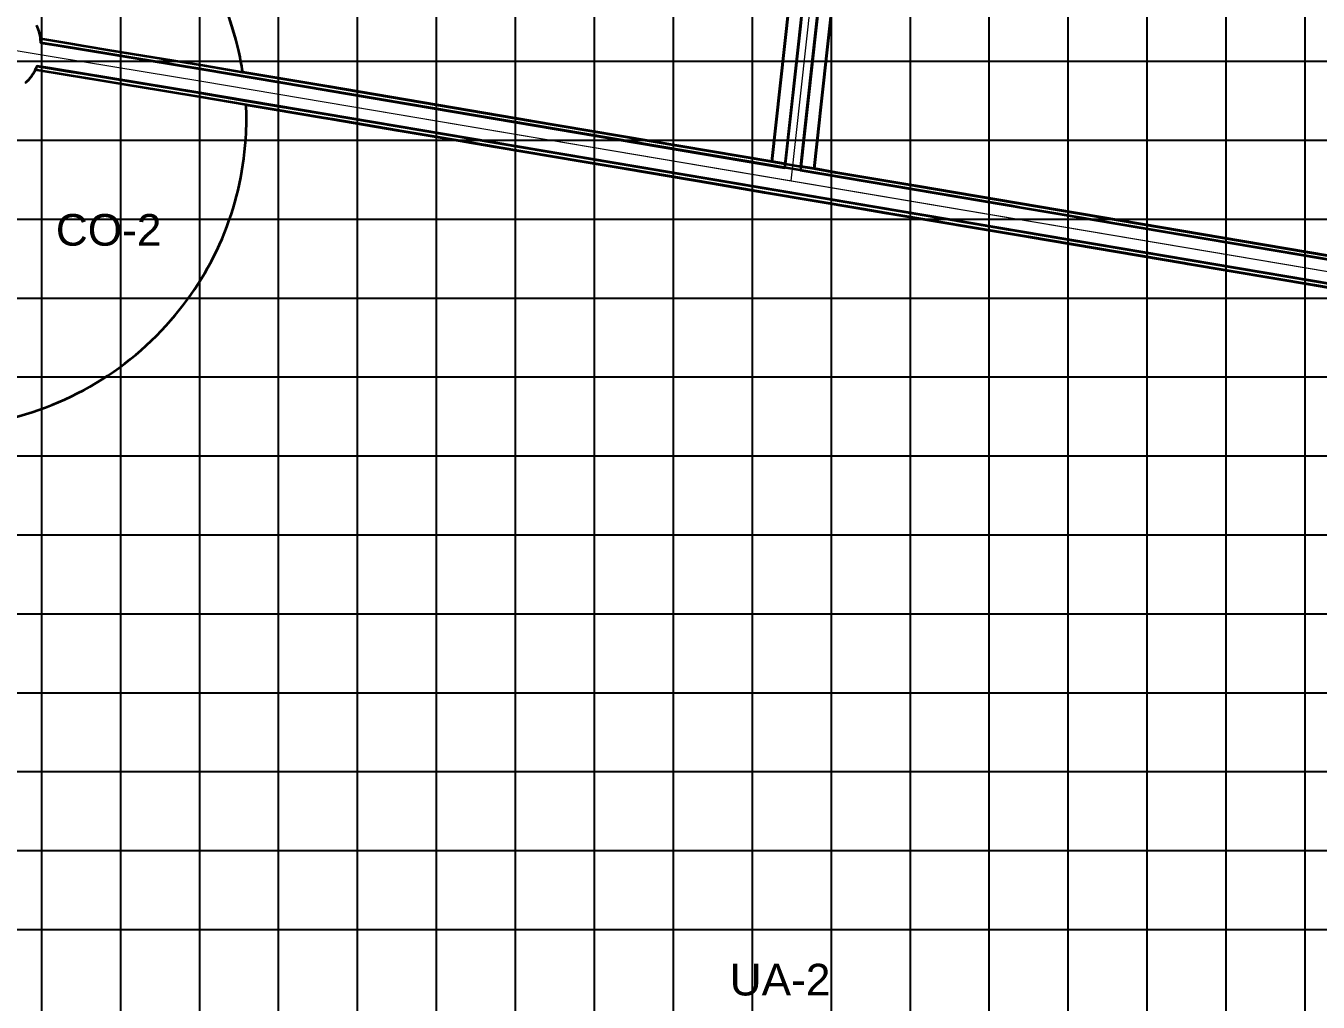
# Model space of a CAD drawing. Header units: millimetres. Extents: x 464536 to 476893, y 870501 to 881610.
# Drawn here: x 468280 to 469916, y 871708 to 872945 of the extents above; entities that cross this region are included whole.
import ezdxf
from ezdxf.enums import TextEntityAlignment as Align

# ---------------------------------------------------------------- set-up
doc = ezdxf.new("R2010")
doc.units = ezdxf.units.MM
for name, color, linetype, lineweight in [('Center_1', 7, 'Continuous', 5), ('Land Use Code', 7, 'Continuous', 35), ('Proposed Road Net work', 7, 'Continuous', 35), ('Recreational _ Environmental', 84, 'Continuous', 35), ('Urban Agriculture-', 90, 'Continuous', 35)]:
    doc.layers.add(name, color=color, linetype=linetype, lineweight=lineweight)
doc.layers.add('Commerce_ Business _ Trade', color=10, linetype='Continuous')
doc.layers.add('Grid1', color=7, linetype='Continuous')
doc.styles.add('Arial', font='arial.ttf')

msp = doc.modelspace()

# ---------------------------------------------------------------- linework, layer by layer
at = {"layer": 'Center_1'}
for points in [[(469249.2, 872748.5), (469280.4, 873032.2), (469512.5, 875140.6)], [(468234.1, 872918.9), (468315.7, 872905.5), (468502.8, 872874.6), (468660.1, 872848.1), (471140.6, 872428.9)]]:
    msp.add_lwpolyline(points, dxfattribs=at)
for points in [[(469249.2, 872748.5, 0), (469280.4, 873032.2, 0), (469512.5, 875140.6, 0)], [(468234.1, 872918.9, 0), (468315.7, 872905.5, 0), (468502.8, 872874.6, 0), (468660.1, 872848.1, 0), (469249.2, 872748.5, 0)], [(469249.2, 872748.5, 0), (471140.6, 872428.9, 0)]]:
    msp.add_polyline3d(points, dxfattribs=at)
at = {"layer": 'Commerce_ Business _ Trade'}
for points in [[(468313.2, 873187.2, -0.245724), (468548.6, 872916.3, -0.019824), (468554.5, 872886.2), (468506.1, 872894.4), (468365.5, 872917.5), (468363.7, 872917.8), (468353.2, 872919.5), (468339, 872921.9), (468298.3, 872928.6), (468298.2, 872929.3), (468298.1, 872930.4), (468297.8, 872931.6), (468297.6, 872932.7), (468297.3, 872933.8), (468297.1, 872935), (468296.8, 872936.1), (468296.4, 872937.2), (468296.1, 872938.3), (468295.7, 872939.4), (468295.4, 872940.5), (468295.1, 872941.3), (468294.9, 872941.9), (468294.6, 872942.7), (468294.6, 872942.7), (468294.1, 872943.8), (468293.7, 872944.8), (468293.2, 872945.9)], [(468279.2, 872872.1), (468280, 872872.9), (468280.9, 872873.8), (468281.6, 872874.6), (468282.4, 872875.5), (468283.2, 872876.3), (468283.9, 872877.2), (468284.7, 872878.1), (468285.4, 872879), (468286.1, 872879.9), (468286.8, 872880.9), (468287.5, 872881.8), (468288.1, 872882.8), (468288.8, 872883.8), (468289.4, 872884.7), (468290, 872885.7), (468290.4, 872886.5), (468290.7, 872887), (468291.1, 872887.8), (468291.8, 872889.1), (468332.5, 872882.4), (468355.4, 872878.6), (468392.1, 872872.6), (468416.9, 872868.5), (468420, 872868), (468499.5, 872854.9), (468558.7, 872844.9, -0.022809), (468558.8, 872809.6), (468558.8, 872809.6, -0.170037), (468463.6, 872572, -0.183571), (468218.3, 872439.8)]]:
    msp.add_lwpolyline(points, format="xyb", dxfattribs=at)
at = {"layer": 'Grid1'}
for p, q in [((468300, 870600), (468300, 881600)), ((468400, 870600), (468400, 881600)), ((468500, 870600), (468500, 881600)), ((468600, 870600), (468600, 881600)), ((468700, 870600), (468700, 881600)), ((468700, 870600), (468700, 881600)), ((468800, 870600), (468800, 881600)), ((468900, 870600), (468900, 881600)), ((469000, 870600), (469000, 881600)), ((469100, 870600), (469100, 881600)), ((469200, 870600), (469200, 881600)), ((469300, 870600), (469300, 881600)), ((469400, 870600), (469400, 881600)), ((469500, 870600), (469500, 881600)), ((469600, 870600), (469600, 881600)), ((469700, 870600), (469700, 881600)), ((469800, 870600), (469800, 881600)), ((469900, 870600), (469900, 881600)), ((464700, 872900), (472600, 872900)), ((464700, 872800), (472600, 872800)), ((464700, 872700), (472600, 872700)), ((464700, 872600), (472600, 872600)), ((464700, 872500), (472600, 872500)), ((464700, 872400), (472600, 872400)), ((464700, 872300), (472600, 872300)), ((464700, 872200), (472600, 872200)), ((464700, 872100), (472600, 872100)), ((464700, 872000), (472600, 872000)), ((464700, 871900), (472600, 871900)), ((464700, 871800), (472600, 871800))]:
    msp.add_line(p, q, dxfattribs=at)
at = {"layer": 'Proposed Road Net work'}
for points in [[(470124.8, 875050.1, 0), (469907.9, 875080.2, 0), (469908.9, 875087.6, 0), (469844.5, 875091.5, 0), (469661.3, 875116.7, 0), (469650.5, 875118.2, 0), (469627, 875120.8, 0), (469582.7, 875125.5, 0), (469571.9, 875126.7, 0), (469533.4, 875130.8, 0), (469528.6, 875131.3, 0), (469521.7, 875132.1, 0), (469290.3, 873031.1, 0), (469260.7, 872761.8, 0), (471127.9, 872446.2, 0)], [(470124.8, 875050.1, 0), (469907.9, 875080.2, 0), (469908.9, 875087.6, 0), (469844.5, 875091.5, 0), (469661.3, 875116.7, 0), (469650.5, 875118.2, 0), (469627, 875120.8, 0), (469582.7, 875125.5, 0), (469571.9, 875126.7, 0), (469533.4, 875130.8, 0), (469528.6, 875131.3, 0), (469521.7, 875132.1, 0), (469290.3, 873031.1, 0), (469260.7, 872761.8, 0), (471127.9, 872446.2, 0)], [(468293.4, 872945.4, 0), (468293.9, 872944.3, 0), (468294.3, 872943.2, 0), (468294.8, 872942.2, 0), (468295.2, 872941.1, 0), (468295.6, 872940, 0), (468295.9, 872938.9, 0), (468296.2, 872938, 0), (468296.4, 872937.4, 0), (468296.6, 872936.7, 0), (468296.9, 872935.5, 0), (468297.2, 872934.4, 0), (468297.5, 872933.3, 0), (468297.7, 872932.1, 0), (468297.9, 872931, 0), (468298.1, 872929.9, 0), (468298.3, 872928.7, 0), (468298.4, 872928, 0), (468298.5, 872927.4, 0), (468298.6, 872926.4, 0), (468298.8, 872925.3, 0), (468298.9, 872924.1, 0), (468299, 872923.3, 0), (468318.1, 872920.3, 0), (468505.2, 872889.4, 0), (468662.6, 872862.8, 0), (469240.9, 872765.1, 0), (469270.5, 873033.3, 0)], [(468293.4, 872945.4, 0), (468293.9, 872944.3, 0), (468294.3, 872943.2, 0), (468294.8, 872942.2, 0), (468295.2, 872941.1, 0), (468295.6, 872940, 0), (468295.9, 872938.9, 0), (468296.2, 872938, 0), (468296.4, 872937.4, 0), (468296.6, 872936.7, 0), (468296.9, 872935.5, 0), (468297.2, 872934.4, 0), (468297.5, 872933.3, 0), (468297.7, 872932.1, 0), (468297.9, 872931, 0), (468298.1, 872929.9, 0), (468298.3, 872928.7, 0), (468298.4, 872928, 0), (468298.5, 872927.4, 0), (468298.6, 872926.4, 0), (468298.8, 872925.3, 0), (468298.9, 872924.1, 0), (468299, 872923.3, 0), (468318.1, 872920.3, 0), (468505.2, 872889.4, 0), (468662.6, 872862.8, 0), (469240.9, 872765.1, 0), (469270.5, 873033.3, 0)], [(471123.6, 872416.5, 0), (468657.6, 872833.3, 0), (468500.3, 872859.8, 0), (468313.2, 872890.7, 0), (468294, 872893.8, 0), (468293.8, 872893.3, 0), (468293.4, 872892.4, 0), (468293.1, 872891.7, 0), (468292.9, 872891.2, 0), (468292.5, 872890.3, 0), (468291.9, 872889.3, 0), (468291.4, 872888.3, 0), (468290.8, 872887.2, 0), (468290.3, 872886.2, 0), (468289.7, 872885.2, 0), (468289.1, 872884.2, 0), (468288.7, 872883.6, 0), (468288.3, 872883.1, 0), (468287.8, 872882.3, 0), (468287.1, 872881.4, 0), (468286.5, 872880.4, 0), (468285.8, 872879.5, 0), (468285, 872878.6, 0), (468284.3, 872877.7, 0), (468283.6, 872876.8, 0), (468283.1, 872876.2, 0), (468282.7, 872875.7, 0), (468282, 872875, 0), (468281.3, 872874.2, 0), (468280.4, 872873.3, 0), (468279.6, 872872.5, 0)], [(471123.6, 872416.5, 0), (468657.6, 872833.3, 0), (468500.3, 872859.8, 0), (468313.2, 872890.7, 0), (468294, 872893.8, 0), (468293.8, 872893.3, 0), (468293.4, 872892.4, 0), (468293.1, 872891.7, 0), (468292.9, 872891.2, 0), (468292.5, 872890.3, 0), (468291.9, 872889.3, 0), (468291.4, 872888.3, 0), (468290.8, 872887.2, 0), (468290.3, 872886.2, 0), (468289.7, 872885.2, 0), (468289.1, 872884.2, 0), (468288.7, 872883.6, 0), (468288.3, 872883.1, 0), (468287.8, 872882.3, 0), (468287.1, 872881.4, 0), (468286.5, 872880.4, 0), (468285.8, 872879.5, 0), (468285, 872878.6, 0), (468284.3, 872877.7, 0), (468283.6, 872876.8, 0), (468283.1, 872876.2, 0), (468282.7, 872875.7, 0), (468282, 872875, 0), (468281.3, 872874.2, 0), (468280.4, 872873.3, 0), (468279.6, 872872.5, 0)]]:
    msp.add_polyline3d(points, dxfattribs=at)
at = {"layer": 'Recreational _ Environmental'}
for points in [[(470512, 872550.3), (469571.6, 872709.2), (469551, 872712.7), (469538.3, 872714.9), (469527.9, 872716.6), (469518, 872718.3), (469507.8, 872720), (468662.6, 872862.8), (468505.2, 872889.4), (468412.9, 872904.6), (468374.7, 872910.9), (468339.1, 872916.8), (468298.9, 872923.4), (468298.9, 872923.5), (468298.8, 872924.7), (468298.7, 872925.8), (468298.6, 872927), (468298.4, 872928.1), (468298.3, 872928.6), (468339, 872921.9), (468353.2, 872919.5), (468388.3, 872913.8), (468506.1, 872894.4), (468554.5, 872886.2), (468663.4, 872867.8), (468918.9, 872824.6), (469109.4, 872792.4), (469224.7, 872772.9), (469241.5, 872770.1), (469261.2, 872766.7), (469278, 872763.9), (469305.8, 872759.2), (469407.1, 872742.1), (469820.5, 872672.2), (470092.6, 872626.2)], [(470053.1, 872592.4), (469912, 872616.2), (469750.8, 872643.4), (469747, 872644.1), (469549.5, 872677.5), (469542, 872678.7), (469370.4, 872707.7), (469338.5, 872713.1), (469215.3, 872733.9), (469149.8, 872745), (469040.1, 872763.6), (468984.6, 872772.9), (468874.3, 872791.6), (468834.9, 872798.2), (468751.4, 872812.3), (468667.9, 872826.4), (468656.8, 872828.3), (468592, 872839.3), (468558.9, 872844.9), (468558.7, 872844.9), (468499.5, 872854.9), (468420, 872868), (468416.9, 872868.5), (468358.9, 872878.1), (468358.8, 872878.1), (468355.4, 872878.6), (468353.5, 872879), (468332.5, 872882.4), (468291.8, 872889.1), (468292.2, 872889.8), (468292.7, 872890.8), (468293.2, 872891.9), (468293.7, 872893), (468294, 872893.8), (468334.2, 872887.2), (468351.7, 872884.3), (468387.2, 872878.5), (468500.3, 872859.8), (468558.6, 872850), (468657.6, 872833.3), (469504.9, 872690.1), (469514.6, 872688.4), (469524.5, 872686.8), (469534.9, 872685), (469545.2, 872683.3), (469612, 872672), (470506.2, 872520.9)]]:
    msp.add_lwpolyline(points, dxfattribs=at)
for points in [[(469307.2, 873029.2, 0), (469285.8, 872834.2, 0), (469284.8, 872825.7, 0), (469278, 872763.9, 0), (469261.2, 872766.7, 0), (469266.5, 872814, 0), (469278.6, 872924.4, 0), (469290.3, 873031.1, 0)], [(469262.1, 872957.1, 0), (469260.7, 872944.3, 0), (469241.5, 872770.1, 0), (469224.7, 872772.9, 0), (469251.8, 873018.7, 0)]]:
    msp.add_polyline3d(points, dxfattribs=at)
at = {"layer": 'Urban Agriculture-'}
for points in [[(469251.8, 873018.7), (469224.7, 872772.9), (469109.4, 872792.4), (468918.9, 872824.6), (468663.4, 872867.8), (468554.5, 872886.2, 0.019824), (468548.6, 872916.3, 0.21094), (468359.5, 873165.4)], [(468218.3, 872439.8, 0.183571), (468463.6, 872572, 0.170037), (468558.8, 872809.6), (468558.8, 872809.6, 0.022497), (468558.9, 872844.9), (468592, 872839.3), (468656.8, 872828.3), (468667.9, 872826.4), (468751.4, 872812.3), (468834.9, 872798.2), (468874.3, 872791.6), (468984.6, 872772.9), (469040.1, 872763.6), (469149.8, 872745), (469215.3, 872733.9), (469338.5, 872713.1), (469370.4, 872707.7), (469542, 872678.7), (469549.5, 872677.5), (469747, 872644.1), (469750.8, 872643.4), (469912, 872616.2), (470053.1, 872592.4)]]:
    msp.add_lwpolyline(points, format="xyb", dxfattribs=at)
msp.add_lwpolyline([(470092.6, 872626.2), (469820.5, 872672.2), (469407.1, 872742.1), (469305.8, 872759.2), (469278, 872763.9), (469284.8, 872825.7), (469285.8, 872834.2), (469307.2, 873029.2)], dxfattribs=at)

# ---------------------------------------------------------------- texts
at = {"layer": 'Land Use Code', "color": 7, "true_color": 0xffffff, "style": 'Arial'}
for s, p in [('CO-2', (468384.7, 872654.3)), ('UA-2', (469235, 871704.4))]:
    msp.add_text(s, height=40.08, dxfattribs=at).set_placement(p, align=Align.BOTTOM_CENTER)

doc.saveas('drawing.dxf')
